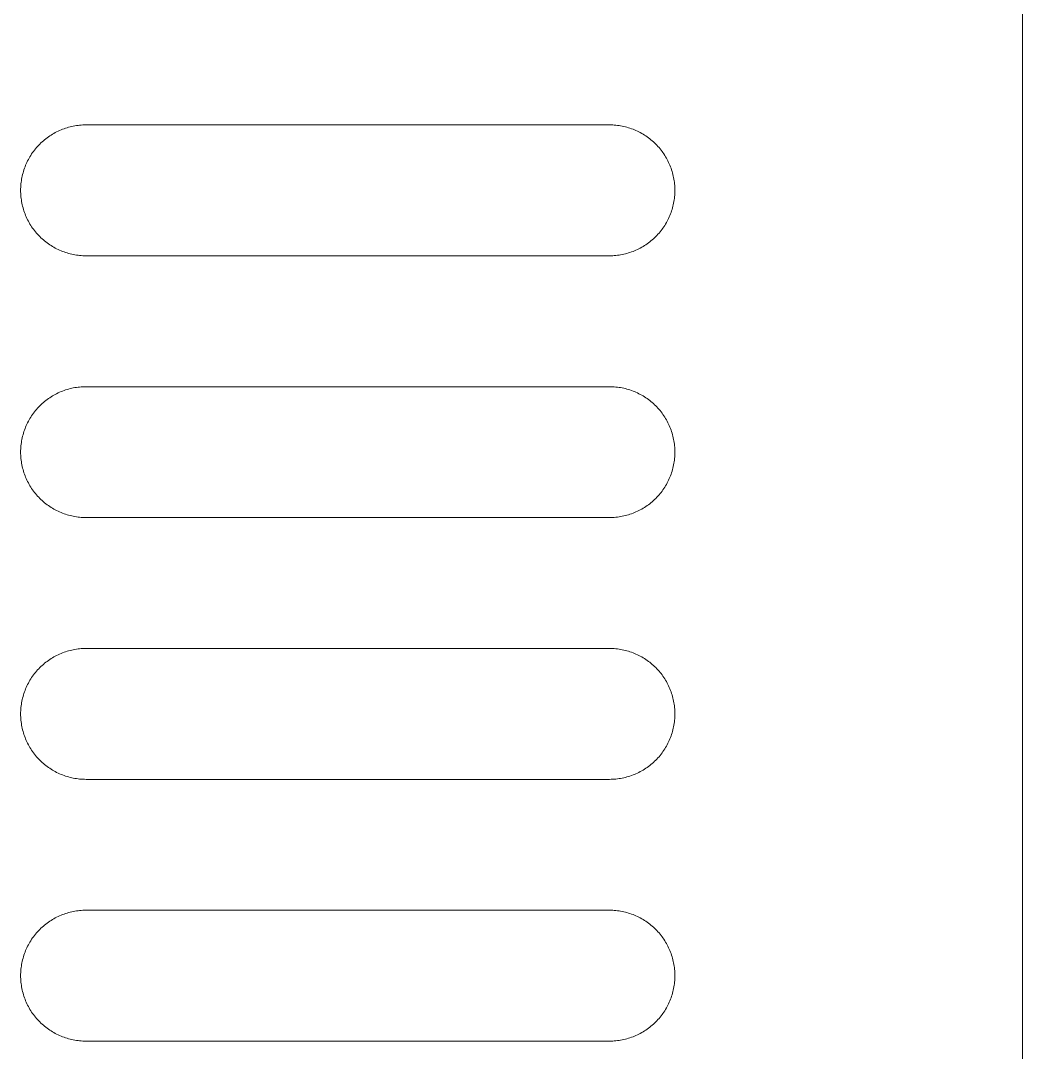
# Model space of a CAD drawing. Header units: millimetres. Extents: x -159872 to 386485, y -250577 to 158966.
# Drawn here: x 159351.75 to 159386.2, y 9241.67 to 9277.14 of the extents above; entities that cross this region are included whole.
import ezdxf

# ---------------------------------------------------------------- set-up
doc = ezdxf.new("R2010")
doc.units = ezdxf.units.MM
doc.header["$PDMODE"] = 1
doc.header["$PDSIZE"] = -2
doc.layers.add('LDS-equipment-kitchen equipment', color=3, linetype='Continuous', lineweight=13)

# ---------------------------------------------------------------- blocks, each defined once
blk = doc.blocks.new('Group-344')
at = {"layer": 'LDS-equipment-kitchen equipment'}
for points in [[(98712.687, 45306.623, 0), (98712.687, 45989.023, 0)], [(98680.487, 45731.073, 0), (98680.432, 45731.072, 0), (98680.377, 45731.07, 0), (98680.322, 45731.067, 0), (98680.267, 45731.062, 0), (98680.212, 45731.056, 0), (98680.157, 45731.049, 0), (98680.102, 45731.04, 0), (98680.048, 45731.03, 0), (98679.994, 45731.018, 0), (98679.94, 45731.006, 0), (98679.887, 45730.992, 0), (98679.834, 45730.976, 0), (98679.781, 45730.96, 0), (98679.729, 45730.942, 0), (98679.677, 45730.922, 0), (98679.626, 45730.902, 0), (98679.575, 45730.88, 0), (98679.525, 45730.857, 0), (98679.476, 45730.833, 0), (98679.427, 45730.807, 0), (98679.378, 45730.781, 0), (98679.33, 45730.753, 0), (98679.283, 45730.724, 0), (98679.237, 45730.694, 0), (98679.192, 45730.663, 0), (98679.147, 45730.63, 0), (98679.103, 45730.597, 0), (98679.06, 45730.562, 0), (98679.018, 45730.527, 0), (98678.976, 45730.49, 0), (98678.936, 45730.453, 0), (98678.896, 45730.414, 0), (98678.858, 45730.375, 0), (98678.82, 45730.334, 0), (98678.783, 45730.293, 0), (98678.748, 45730.25, 0), (98678.713, 45730.207, 0), (98678.68, 45730.163, 0), (98678.648, 45730.119, 0), (98678.616, 45730.073, 0), (98678.586, 45730.027, 0), (98678.557, 45729.98, 0), (98678.529, 45729.932, 0), (98678.503, 45729.884, 0), (98678.477, 45729.835, 0), (98678.453, 45729.785, 0), (98678.43, 45729.735, 0), (98678.408, 45729.684, 0), (98678.388, 45729.633, 0), (98678.369, 45729.581, 0), (98678.351, 45729.529, 0), (98678.334, 45729.476, 0), (98678.319, 45729.423, 0), (98678.305, 45729.37, 0), (98678.292, 45729.316, 0), (98678.28, 45729.262, 0), (98678.27, 45729.208, 0), (98678.262, 45729.153, 0), (98678.254, 45729.099, 0), (98678.248, 45729.044, 0), (98678.243, 45728.989, 0), (98678.24, 45728.934, 0), (98678.238, 45728.878, 0), (98678.237, 45728.823, 0)], [(98698.487, 45731.073, 0), (98680.487, 45731.073, 0)], [(98700.737, 45728.823, 0), (98700.737, 45728.878, 0), (98700.735, 45728.934, 0), (98700.731, 45728.989, 0), (98700.726, 45729.044, 0), (98700.72, 45729.099, 0), (98700.713, 45729.153, 0), (98700.704, 45729.208, 0), (98700.694, 45729.262, 0), (98700.683, 45729.316, 0), (98700.67, 45729.37, 0), (98700.656, 45729.423, 0), (98700.64, 45729.476, 0), (98700.624, 45729.529, 0), (98700.606, 45729.581, 0), (98700.586, 45729.633, 0), (98700.566, 45729.684, 0), (98700.544, 45729.735, 0), (98700.521, 45729.785, 0), (98700.497, 45729.835, 0), (98700.472, 45729.884, 0), (98700.445, 45729.932, 0), (98700.417, 45729.98, 0), (98700.388, 45730.027, 0), (98700.358, 45730.073, 0), (98700.327, 45730.119, 0), (98700.294, 45730.163, 0), (98700.261, 45730.207, 0), (98700.227, 45730.25, 0), (98700.191, 45730.293, 0), (98700.154, 45730.334, 0), (98700.117, 45730.375, 0), (98700.078, 45730.414, 0), (98700.039, 45730.453, 0), (98699.998, 45730.49, 0), (98699.957, 45730.527, 0), (98699.915, 45730.562, 0), (98699.872, 45730.597, 0), (98699.828, 45730.63, 0), (98699.783, 45730.663, 0), (98699.737, 45730.694, 0), (98699.691, 45730.724, 0), (98699.644, 45730.753, 0), (98699.596, 45730.781, 0), (98699.548, 45730.807, 0), (98699.499, 45730.833, 0), (98699.449, 45730.857, 0), (98699.399, 45730.88, 0), (98699.348, 45730.902, 0), (98699.297, 45730.922, 0), (98699.245, 45730.942, 0), (98699.193, 45730.96, 0), (98699.14, 45730.976, 0), (98699.087, 45730.992, 0), (98699.034, 45731.006, 0), (98698.98, 45731.018, 0), (98698.926, 45731.03, 0), (98698.872, 45731.04, 0), (98698.817, 45731.049, 0), (98698.763, 45731.056, 0), (98698.708, 45731.062, 0), (98698.653, 45731.067, 0), (98698.598, 45731.07, 0), (98698.542, 45731.072, 0), (98698.487, 45731.073, 0)], [(98678.237, 45728.823, 0), (98678.238, 45728.768, 0), (98678.24, 45728.713, 0), (98678.243, 45728.658, 0), (98678.248, 45728.603, 0), (98678.254, 45728.548, 0), (98678.262, 45728.493, 0), (98678.27, 45728.438, 0), (98678.28, 45728.384, 0), (98678.292, 45728.33, 0), (98678.305, 45728.276, 0), (98678.319, 45728.223, 0), (98678.334, 45728.17, 0), (98678.351, 45728.117, 0), (98678.369, 45728.065, 0), (98678.388, 45728.013, 0), (98678.408, 45727.962, 0), (98678.43, 45727.911, 0), (98678.453, 45727.861, 0), (98678.477, 45727.811, 0), (98678.503, 45727.762, 0), (98678.529, 45727.714, 0), (98678.557, 45727.666, 0), (98678.586, 45727.619, 0), (98678.616, 45727.573, 0), (98678.648, 45727.528, 0), (98678.68, 45727.483, 0), (98678.713, 45727.439, 0), (98678.748, 45727.396, 0), (98678.783, 45727.353, 0), (98678.82, 45727.312, 0), (98678.858, 45727.272, 0), (98678.896, 45727.232, 0), (98678.936, 45727.194, 0), (98678.976, 45727.156, 0), (98679.018, 45727.119, 0), (98679.06, 45727.084, 0), (98679.103, 45727.049, 0), (98679.147, 45727.016, 0), (98679.192, 45726.984, 0), (98679.237, 45726.952, 0), (98679.283, 45726.922, 0), (98679.33, 45726.893, 0), (98679.378, 45726.865, 0), (98679.427, 45726.839, 0), (98679.476, 45726.813, 0), (98679.525, 45726.789, 0), (98679.575, 45726.766, 0), (98679.626, 45726.744, 0), (98679.677, 45726.724, 0), (98679.729, 45726.705, 0), (98679.781, 45726.687, 0), (98679.834, 45726.67, 0), (98679.887, 45726.655, 0), (98679.94, 45726.641, 0), (98679.994, 45726.628, 0), (98680.048, 45726.616, 0), (98680.102, 45726.606, 0), (98680.157, 45726.597, 0), (98680.212, 45726.59, 0), (98680.267, 45726.584, 0), (98680.322, 45726.579, 0), (98680.377, 45726.576, 0), (98680.432, 45726.574, 0), (98680.487, 45726.573, 0)], [(98698.487, 45726.573, 0), (98698.542, 45726.574, 0), (98698.598, 45726.576, 0), (98698.653, 45726.579, 0), (98698.708, 45726.584, 0), (98698.763, 45726.59, 0), (98698.817, 45726.597, 0), (98698.872, 45726.606, 0), (98698.926, 45726.616, 0), (98698.98, 45726.628, 0), (98699.034, 45726.641, 0), (98699.087, 45726.655, 0), (98699.14, 45726.67, 0), (98699.193, 45726.687, 0), (98699.245, 45726.705, 0), (98699.297, 45726.724, 0), (98699.348, 45726.744, 0), (98699.399, 45726.766, 0), (98699.449, 45726.789, 0), (98699.499, 45726.813, 0), (98699.548, 45726.839, 0), (98699.596, 45726.865, 0), (98699.644, 45726.893, 0), (98699.691, 45726.922, 0), (98699.737, 45726.952, 0), (98699.783, 45726.984, 0), (98699.828, 45727.016, 0), (98699.872, 45727.049, 0), (98699.915, 45727.084, 0), (98699.957, 45727.119, 0), (98699.998, 45727.156, 0), (98700.039, 45727.194, 0), (98700.078, 45727.232, 0), (98700.117, 45727.272, 0), (98700.154, 45727.312, 0), (98700.191, 45727.353, 0), (98700.227, 45727.396, 0), (98700.261, 45727.439, 0), (98700.294, 45727.483, 0), (98700.327, 45727.528, 0), (98700.358, 45727.573, 0), (98700.388, 45727.619, 0), (98700.417, 45727.666, 0), (98700.445, 45727.714, 0), (98700.472, 45727.762, 0), (98700.497, 45727.811, 0), (98700.521, 45727.861, 0), (98700.544, 45727.911, 0), (98700.566, 45727.962, 0), (98700.586, 45728.013, 0), (98700.606, 45728.065, 0), (98700.624, 45728.117, 0), (98700.64, 45728.17, 0), (98700.656, 45728.223, 0), (98700.67, 45728.276, 0), (98700.683, 45728.33, 0), (98700.694, 45728.384, 0), (98700.704, 45728.438, 0), (98700.713, 45728.493, 0), (98700.72, 45728.548, 0), (98700.726, 45728.603, 0), (98700.731, 45728.658, 0), (98700.735, 45728.713, 0), (98700.737, 45728.768, 0), (98700.737, 45728.823, 0)], [(98698.487, 45726.573, 0), (98680.487, 45726.573, 0)], [(98680.487, 45722.073, 0), (98680.432, 45722.072, 0), (98680.377, 45722.07, 0), (98680.322, 45722.067, 0), (98680.267, 45722.062, 0), (98680.212, 45722.056, 0), (98680.157, 45722.049, 0), (98680.102, 45722.04, 0), (98680.048, 45722.03, 0), (98679.994, 45722.018, 0), (98679.94, 45722.006, 0), (98679.887, 45721.992, 0), (98679.834, 45721.976, 0), (98679.781, 45721.96, 0), (98679.729, 45721.942, 0), (98679.677, 45721.922, 0), (98679.626, 45721.902, 0), (98679.575, 45721.88, 0), (98679.525, 45721.857, 0), (98679.476, 45721.833, 0), (98679.427, 45721.807, 0), (98679.378, 45721.781, 0), (98679.33, 45721.753, 0), (98679.283, 45721.724, 0), (98679.237, 45721.694, 0), (98679.192, 45721.663, 0), (98679.147, 45721.63, 0), (98679.103, 45721.597, 0), (98679.06, 45721.562, 0), (98679.018, 45721.527, 0), (98678.976, 45721.49, 0), (98678.936, 45721.453, 0), (98678.896, 45721.414, 0), (98678.858, 45721.375, 0), (98678.82, 45721.334, 0), (98678.783, 45721.293, 0), (98678.748, 45721.251, 0), (98678.713, 45721.207, 0), (98678.68, 45721.163, 0), (98678.648, 45721.119, 0), (98678.616, 45721.073, 0), (98678.586, 45721.027, 0), (98678.557, 45720.98, 0), (98678.529, 45720.932, 0), (98678.503, 45720.884, 0), (98678.477, 45720.835, 0), (98678.453, 45720.785, 0), (98678.43, 45720.735, 0), (98678.408, 45720.684, 0), (98678.388, 45720.633, 0), (98678.369, 45720.581, 0), (98678.351, 45720.529, 0), (98678.334, 45720.476, 0), (98678.319, 45720.423, 0), (98678.305, 45720.37, 0), (98678.292, 45720.316, 0), (98678.28, 45720.262, 0), (98678.27, 45720.208, 0), (98678.262, 45720.153, 0), (98678.254, 45720.099, 0), (98678.248, 45720.044, 0), (98678.243, 45719.989, 0), (98678.24, 45719.934, 0), (98678.238, 45719.878, 0), (98678.237, 45719.823, 0)], [(98698.487, 45722.073, 0), (98680.487, 45722.073, 0)], [(98700.737, 45719.823, 0), (98700.737, 45719.878, 0), (98700.735, 45719.934, 0), (98700.731, 45719.989, 0), (98700.726, 45720.044, 0), (98700.72, 45720.099, 0), (98700.713, 45720.153, 0), (98700.704, 45720.208, 0), (98700.694, 45720.262, 0), (98700.683, 45720.316, 0), (98700.67, 45720.37, 0), (98700.656, 45720.423, 0), (98700.64, 45720.476, 0), (98700.624, 45720.529, 0), (98700.606, 45720.581, 0), (98700.586, 45720.633, 0), (98700.566, 45720.684, 0), (98700.544, 45720.735, 0), (98700.521, 45720.785, 0), (98700.497, 45720.835, 0), (98700.472, 45720.884, 0), (98700.445, 45720.932, 0), (98700.417, 45720.98, 0), (98700.388, 45721.027, 0), (98700.358, 45721.073, 0), (98700.327, 45721.119, 0), (98700.294, 45721.163, 0), (98700.261, 45721.207, 0), (98700.227, 45721.251, 0), (98700.191, 45721.293, 0), (98700.154, 45721.334, 0), (98700.117, 45721.375, 0), (98700.078, 45721.414, 0), (98700.039, 45721.453, 0), (98699.998, 45721.49, 0), (98699.957, 45721.527, 0), (98699.915, 45721.562, 0), (98699.872, 45721.597, 0), (98699.828, 45721.63, 0), (98699.783, 45721.663, 0), (98699.737, 45721.694, 0), (98699.691, 45721.724, 0), (98699.644, 45721.753, 0), (98699.596, 45721.781, 0), (98699.548, 45721.807, 0), (98699.499, 45721.833, 0), (98699.449, 45721.857, 0), (98699.399, 45721.88, 0), (98699.348, 45721.902, 0), (98699.297, 45721.922, 0), (98699.245, 45721.942, 0), (98699.193, 45721.96, 0), (98699.14, 45721.976, 0), (98699.087, 45721.992, 0), (98699.034, 45722.006, 0), (98698.98, 45722.018, 0), (98698.926, 45722.03, 0), (98698.872, 45722.04, 0), (98698.817, 45722.049, 0), (98698.763, 45722.056, 0), (98698.708, 45722.062, 0), (98698.653, 45722.067, 0), (98698.598, 45722.07, 0), (98698.542, 45722.072, 0), (98698.487, 45722.073, 0)], [(98678.237, 45719.823, 0), (98678.238, 45719.768, 0), (98678.24, 45719.713, 0), (98678.243, 45719.658, 0), (98678.248, 45719.603, 0), (98678.254, 45719.548, 0), (98678.262, 45719.493, 0), (98678.27, 45719.438, 0), (98678.28, 45719.384, 0), (98678.292, 45719.33, 0), (98678.305, 45719.276, 0), (98678.319, 45719.223, 0), (98678.334, 45719.17, 0), (98678.351, 45719.117, 0), (98678.369, 45719.065, 0), (98678.388, 45719.013, 0), (98678.408, 45718.962, 0), (98678.43, 45718.911, 0), (98678.453, 45718.861, 0), (98678.477, 45718.811, 0), (98678.503, 45718.762, 0), (98678.529, 45718.714, 0), (98678.557, 45718.666, 0), (98678.586, 45718.619, 0), (98678.616, 45718.573, 0), (98678.648, 45718.528, 0), (98678.68, 45718.483, 0), (98678.713, 45718.439, 0), (98678.748, 45718.396, 0), (98678.783, 45718.353, 0), (98678.82, 45718.312, 0), (98678.858, 45718.272, 0), (98678.896, 45718.232, 0), (98678.936, 45718.194, 0), (98678.976, 45718.156, 0), (98679.018, 45718.119, 0), (98679.06, 45718.084, 0), (98679.103, 45718.049, 0), (98679.147, 45718.016, 0), (98679.192, 45717.984, 0), (98679.237, 45717.952, 0), (98679.283, 45717.922, 0), (98679.33, 45717.893, 0), (98679.378, 45717.865, 0), (98679.427, 45717.839, 0), (98679.476, 45717.813, 0), (98679.525, 45717.789, 0), (98679.575, 45717.766, 0), (98679.626, 45717.744, 0), (98679.677, 45717.724, 0), (98679.729, 45717.705, 0), (98679.781, 45717.687, 0), (98679.834, 45717.67, 0), (98679.887, 45717.655, 0), (98679.94, 45717.641, 0), (98679.994, 45717.628, 0), (98680.048, 45717.616, 0), (98680.102, 45717.606, 0), (98680.157, 45717.597, 0), (98680.212, 45717.59, 0), (98680.267, 45717.584, 0), (98680.322, 45717.579, 0), (98680.377, 45717.576, 0), (98680.432, 45717.574, 0), (98680.487, 45717.573, 0)], [(98698.487, 45717.573, 0), (98698.542, 45717.574, 0), (98698.598, 45717.576, 0), (98698.653, 45717.579, 0), (98698.708, 45717.584, 0), (98698.763, 45717.59, 0), (98698.817, 45717.597, 0), (98698.872, 45717.606, 0), (98698.926, 45717.616, 0), (98698.98, 45717.628, 0), (98699.034, 45717.641, 0), (98699.087, 45717.655, 0), (98699.14, 45717.67, 0), (98699.193, 45717.687, 0), (98699.245, 45717.705, 0), (98699.297, 45717.724, 0), (98699.348, 45717.744, 0), (98699.399, 45717.766, 0), (98699.449, 45717.789, 0), (98699.499, 45717.813, 0), (98699.548, 45717.839, 0), (98699.596, 45717.865, 0), (98699.644, 45717.893, 0), (98699.691, 45717.922, 0), (98699.737, 45717.952, 0), (98699.783, 45717.984, 0), (98699.828, 45718.016, 0), (98699.872, 45718.049, 0), (98699.915, 45718.084, 0), (98699.957, 45718.119, 0), (98699.998, 45718.156, 0), (98700.039, 45718.194, 0), (98700.078, 45718.232, 0), (98700.117, 45718.272, 0), (98700.154, 45718.312, 0), (98700.191, 45718.353, 0), (98700.227, 45718.396, 0), (98700.261, 45718.439, 0), (98700.294, 45718.483, 0), (98700.327, 45718.528, 0), (98700.358, 45718.573, 0), (98700.388, 45718.619, 0), (98700.417, 45718.666, 0), (98700.445, 45718.714, 0), (98700.472, 45718.762, 0), (98700.497, 45718.811, 0), (98700.521, 45718.861, 0), (98700.544, 45718.911, 0), (98700.566, 45718.962, 0), (98700.586, 45719.013, 0), (98700.606, 45719.065, 0), (98700.624, 45719.117, 0), (98700.64, 45719.17, 0), (98700.656, 45719.223, 0), (98700.67, 45719.276, 0), (98700.683, 45719.33, 0), (98700.694, 45719.384, 0), (98700.704, 45719.438, 0), (98700.713, 45719.493, 0), (98700.72, 45719.548, 0), (98700.726, 45719.603, 0), (98700.731, 45719.658, 0), (98700.735, 45719.713, 0), (98700.737, 45719.768, 0), (98700.737, 45719.823, 0)], [(98698.487, 45717.573, 0), (98680.487, 45717.573, 0)], [(98680.487, 45713.073, 0), (98680.432, 45713.072, 0), (98680.377, 45713.07, 0), (98680.322, 45713.067, 0), (98680.267, 45713.062, 0), (98680.212, 45713.056, 0), (98680.157, 45713.049, 0), (98680.102, 45713.04, 0), (98680.048, 45713.03, 0), (98679.994, 45713.018, 0), (98679.94, 45713.006, 0), (98679.887, 45712.992, 0), (98679.834, 45712.976, 0), (98679.781, 45712.96, 0), (98679.729, 45712.942, 0), (98679.677, 45712.922, 0), (98679.626, 45712.902, 0), (98679.575, 45712.88, 0), (98679.525, 45712.857, 0), (98679.476, 45712.833, 0), (98679.427, 45712.807, 0), (98679.378, 45712.781, 0), (98679.33, 45712.753, 0), (98679.283, 45712.724, 0), (98679.237, 45712.694, 0), (98679.192, 45712.663, 0), (98679.147, 45712.63, 0), (98679.103, 45712.597, 0), (98679.06, 45712.562, 0), (98679.018, 45712.527, 0), (98678.976, 45712.49, 0), (98678.936, 45712.453, 0), (98678.896, 45712.414, 0), (98678.858, 45712.375, 0), (98678.82, 45712.334, 0), (98678.783, 45712.293, 0), (98678.748, 45712.251, 0), (98678.713, 45712.207, 0), (98678.68, 45712.163, 0), (98678.648, 45712.119, 0), (98678.616, 45712.073, 0), (98678.586, 45712.027, 0), (98678.557, 45711.98, 0), (98678.529, 45711.932, 0), (98678.503, 45711.884, 0), (98678.477, 45711.835, 0), (98678.453, 45711.785, 0), (98678.43, 45711.735, 0), (98678.408, 45711.684, 0), (98678.388, 45711.633, 0), (98678.369, 45711.581, 0), (98678.351, 45711.529, 0), (98678.334, 45711.476, 0), (98678.319, 45711.423, 0), (98678.305, 45711.37, 0), (98678.292, 45711.316, 0), (98678.28, 45711.262, 0), (98678.27, 45711.208, 0), (98678.262, 45711.153, 0), (98678.254, 45711.099, 0), (98678.248, 45711.044, 0), (98678.243, 45710.989, 0), (98678.24, 45710.934, 0), (98678.238, 45710.878, 0), (98678.237, 45710.823, 0)], [(98698.487, 45713.073, 0), (98680.487, 45713.073, 0)], [(98700.737, 45710.823, 0), (98700.737, 45710.878, 0), (98700.735, 45710.934, 0), (98700.731, 45710.989, 0), (98700.726, 45711.044, 0), (98700.72, 45711.099, 0), (98700.713, 45711.153, 0), (98700.704, 45711.208, 0), (98700.694, 45711.262, 0), (98700.683, 45711.316, 0), (98700.67, 45711.37, 0), (98700.656, 45711.423, 0), (98700.64, 45711.476, 0), (98700.624, 45711.529, 0), (98700.606, 45711.581, 0), (98700.586, 45711.633, 0), (98700.566, 45711.684, 0), (98700.544, 45711.735, 0), (98700.521, 45711.785, 0), (98700.497, 45711.835, 0), (98700.472, 45711.884, 0), (98700.445, 45711.932, 0), (98700.417, 45711.98, 0), (98700.388, 45712.027, 0), (98700.358, 45712.073, 0), (98700.327, 45712.119, 0), (98700.294, 45712.163, 0), (98700.261, 45712.207, 0), (98700.227, 45712.251, 0), (98700.191, 45712.293, 0), (98700.154, 45712.334, 0), (98700.117, 45712.375, 0), (98700.078, 45712.414, 0), (98700.039, 45712.453, 0), (98699.998, 45712.49, 0), (98699.957, 45712.527, 0), (98699.915, 45712.562, 0), (98699.872, 45712.597, 0), (98699.828, 45712.63, 0), (98699.783, 45712.663, 0), (98699.737, 45712.694, 0), (98699.691, 45712.724, 0), (98699.644, 45712.753, 0), (98699.596, 45712.781, 0), (98699.548, 45712.807, 0), (98699.499, 45712.833, 0), (98699.449, 45712.857, 0), (98699.399, 45712.88, 0), (98699.348, 45712.902, 0), (98699.297, 45712.922, 0), (98699.245, 45712.942, 0), (98699.193, 45712.96, 0), (98699.14, 45712.976, 0), (98699.087, 45712.992, 0), (98699.034, 45713.006, 0), (98698.98, 45713.018, 0), (98698.926, 45713.03, 0), (98698.872, 45713.04, 0), (98698.817, 45713.049, 0), (98698.763, 45713.056, 0), (98698.708, 45713.062, 0), (98698.653, 45713.067, 0), (98698.598, 45713.07, 0), (98698.542, 45713.072, 0), (98698.487, 45713.073, 0)], [(98678.237, 45710.823, 0), (98678.238, 45710.768, 0), (98678.24, 45710.713, 0), (98678.243, 45710.658, 0), (98678.248, 45710.603, 0), (98678.254, 45710.548, 0), (98678.262, 45710.493, 0), (98678.27, 45710.438, 0), (98678.28, 45710.384, 0), (98678.292, 45710.33, 0), (98678.305, 45710.276, 0), (98678.319, 45710.223, 0), (98678.334, 45710.17, 0), (98678.351, 45710.117, 0), (98678.369, 45710.065, 0), (98678.388, 45710.013, 0), (98678.408, 45709.962, 0), (98678.43, 45709.911, 0), (98678.453, 45709.861, 0), (98678.477, 45709.812, 0), (98678.503, 45709.762, 0), (98678.529, 45709.714, 0), (98678.557, 45709.666, 0), (98678.586, 45709.619, 0), (98678.616, 45709.573, 0), (98678.648, 45709.528, 0), (98678.68, 45709.483, 0), (98678.713, 45709.439, 0), (98678.748, 45709.396, 0), (98678.783, 45709.353, 0), (98678.82, 45709.312, 0), (98678.858, 45709.272, 0), (98678.896, 45709.232, 0), (98678.936, 45709.194, 0), (98678.976, 45709.156, 0), (98679.018, 45709.119, 0), (98679.06, 45709.084, 0), (98679.103, 45709.049, 0), (98679.147, 45709.016, 0), (98679.192, 45708.984, 0), (98679.237, 45708.952, 0), (98679.283, 45708.922, 0), (98679.33, 45708.893, 0), (98679.378, 45708.865, 0), (98679.427, 45708.839, 0), (98679.476, 45708.813, 0), (98679.525, 45708.789, 0), (98679.575, 45708.766, 0), (98679.626, 45708.744, 0), (98679.677, 45708.724, 0), (98679.729, 45708.705, 0), (98679.781, 45708.687, 0), (98679.834, 45708.67, 0), (98679.887, 45708.655, 0), (98679.94, 45708.641, 0), (98679.994, 45708.628, 0), (98680.048, 45708.616, 0), (98680.102, 45708.606, 0), (98680.157, 45708.597, 0), (98680.212, 45708.59, 0), (98680.267, 45708.584, 0), (98680.322, 45708.579, 0), (98680.377, 45708.576, 0), (98680.432, 45708.574, 0), (98680.487, 45708.573, 0)], [(98698.487, 45708.573, 0), (98698.542, 45708.574, 0), (98698.598, 45708.576, 0), (98698.653, 45708.579, 0), (98698.708, 45708.584, 0), (98698.763, 45708.59, 0), (98698.817, 45708.597, 0), (98698.872, 45708.606, 0), (98698.926, 45708.616, 0), (98698.98, 45708.628, 0), (98699.034, 45708.641, 0), (98699.087, 45708.655, 0), (98699.14, 45708.67, 0), (98699.193, 45708.687, 0), (98699.245, 45708.705, 0), (98699.297, 45708.724, 0), (98699.348, 45708.744, 0), (98699.399, 45708.766, 0), (98699.449, 45708.789, 0), (98699.499, 45708.813, 0), (98699.548, 45708.839, 0), (98699.596, 45708.865, 0), (98699.644, 45708.893, 0), (98699.691, 45708.922, 0), (98699.737, 45708.952, 0), (98699.783, 45708.984, 0), (98699.828, 45709.016, 0), (98699.872, 45709.049, 0), (98699.915, 45709.084, 0), (98699.957, 45709.119, 0), (98699.998, 45709.156, 0), (98700.039, 45709.194, 0), (98700.078, 45709.232, 0), (98700.117, 45709.272, 0), (98700.154, 45709.312, 0), (98700.191, 45709.353, 0), (98700.227, 45709.396, 0), (98700.261, 45709.439, 0), (98700.294, 45709.483, 0), (98700.327, 45709.528, 0), (98700.358, 45709.573, 0), (98700.388, 45709.619, 0), (98700.417, 45709.666, 0), (98700.445, 45709.714, 0), (98700.472, 45709.762, 0), (98700.497, 45709.812, 0), (98700.521, 45709.861, 0), (98700.544, 45709.911, 0), (98700.566, 45709.962, 0), (98700.586, 45710.013, 0), (98700.606, 45710.065, 0), (98700.624, 45710.117, 0), (98700.64, 45710.17, 0), (98700.656, 45710.223, 0), (98700.67, 45710.276, 0), (98700.683, 45710.33, 0), (98700.694, 45710.384, 0), (98700.704, 45710.438, 0), (98700.713, 45710.493, 0), (98700.72, 45710.548, 0), (98700.726, 45710.603, 0), (98700.731, 45710.658, 0), (98700.735, 45710.713, 0), (98700.737, 45710.768, 0), (98700.737, 45710.823, 0)], [(98698.487, 45708.573, 0), (98680.487, 45708.573, 0)], [(98680.487, 45704.073, 0), (98680.432, 45704.072, 0), (98680.377, 45704.07, 0), (98680.322, 45704.067, 0), (98680.267, 45704.062, 0), (98680.212, 45704.056, 0), (98680.157, 45704.049, 0), (98680.102, 45704.04, 0), (98680.048, 45704.03, 0), (98679.994, 45704.018, 0), (98679.94, 45704.006, 0), (98679.887, 45703.992, 0), (98679.834, 45703.976, 0), (98679.781, 45703.96, 0), (98679.729, 45703.942, 0), (98679.677, 45703.922, 0), (98679.626, 45703.902, 0), (98679.575, 45703.88, 0), (98679.525, 45703.857, 0), (98679.476, 45703.833, 0), (98679.427, 45703.807, 0), (98679.378, 45703.781, 0), (98679.33, 45703.753, 0), (98679.283, 45703.724, 0), (98679.237, 45703.694, 0), (98679.192, 45703.663, 0), (98679.147, 45703.63, 0), (98679.103, 45703.597, 0), (98679.06, 45703.562, 0), (98679.018, 45703.527, 0), (98678.976, 45703.49, 0), (98678.936, 45703.453, 0), (98678.896, 45703.414, 0), (98678.858, 45703.375, 0), (98678.82, 45703.334, 0), (98678.783, 45703.293, 0), (98678.748, 45703.251, 0), (98678.713, 45703.207, 0), (98678.68, 45703.163, 0), (98678.648, 45703.119, 0), (98678.616, 45703.073, 0), (98678.586, 45703.027, 0), (98678.557, 45702.98, 0), (98678.529, 45702.932, 0), (98678.503, 45702.884, 0), (98678.477, 45702.835, 0), (98678.453, 45702.785, 0), (98678.43, 45702.735, 0), (98678.408, 45702.684, 0), (98678.388, 45702.633, 0), (98678.369, 45702.581, 0), (98678.351, 45702.529, 0), (98678.334, 45702.476, 0), (98678.319, 45702.423, 0), (98678.305, 45702.37, 0), (98678.292, 45702.316, 0), (98678.28, 45702.262, 0), (98678.27, 45702.208, 0), (98678.262, 45702.153, 0), (98678.254, 45702.099, 0), (98678.248, 45702.044, 0), (98678.243, 45701.989, 0), (98678.24, 45701.934, 0), (98678.238, 45701.878, 0), (98678.237, 45701.823, 0)], [(98698.487, 45704.073, 0), (98680.487, 45704.073, 0)], [(98700.737, 45701.823, 0), (98700.737, 45701.878, 0), (98700.735, 45701.934, 0), (98700.731, 45701.989, 0), (98700.726, 45702.044, 0), (98700.72, 45702.099, 0), (98700.713, 45702.153, 0), (98700.704, 45702.208, 0), (98700.694, 45702.262, 0), (98700.683, 45702.316, 0), (98700.67, 45702.37, 0), (98700.656, 45702.423, 0), (98700.64, 45702.476, 0), (98700.624, 45702.529, 0), (98700.606, 45702.581, 0), (98700.586, 45702.633, 0), (98700.566, 45702.684, 0), (98700.544, 45702.735, 0), (98700.521, 45702.785, 0), (98700.497, 45702.835, 0), (98700.472, 45702.884, 0), (98700.445, 45702.932, 0), (98700.417, 45702.98, 0), (98700.388, 45703.027, 0), (98700.358, 45703.073, 0), (98700.327, 45703.119, 0), (98700.294, 45703.163, 0), (98700.261, 45703.207, 0), (98700.227, 45703.251, 0), (98700.191, 45703.293, 0), (98700.154, 45703.334, 0), (98700.117, 45703.375, 0), (98700.078, 45703.414, 0), (98700.039, 45703.453, 0), (98699.998, 45703.49, 0), (98699.957, 45703.527, 0), (98699.915, 45703.562, 0), (98699.872, 45703.597, 0), (98699.828, 45703.63, 0), (98699.783, 45703.663, 0), (98699.737, 45703.694, 0), (98699.691, 45703.724, 0), (98699.644, 45703.753, 0), (98699.596, 45703.781, 0), (98699.548, 45703.807, 0), (98699.499, 45703.833, 0), (98699.449, 45703.857, 0), (98699.399, 45703.88, 0), (98699.348, 45703.902, 0), (98699.297, 45703.922, 0), (98699.245, 45703.942, 0), (98699.193, 45703.96, 0), (98699.14, 45703.976, 0), (98699.087, 45703.992, 0), (98699.034, 45704.006, 0), (98698.98, 45704.018, 0), (98698.926, 45704.03, 0), (98698.872, 45704.04, 0), (98698.817, 45704.049, 0), (98698.763, 45704.056, 0), (98698.708, 45704.062, 0), (98698.653, 45704.067, 0), (98698.598, 45704.07, 0), (98698.542, 45704.072, 0), (98698.487, 45704.073, 0)], [(98678.237, 45701.823, 0), (98678.238, 45701.768, 0), (98678.24, 45701.713, 0), (98678.243, 45701.658, 0), (98678.248, 45701.603, 0), (98678.254, 45701.548, 0), (98678.262, 45701.493, 0), (98678.27, 45701.438, 0), (98678.28, 45701.384, 0), (98678.292, 45701.33, 0), (98678.305, 45701.276, 0), (98678.319, 45701.223, 0), (98678.334, 45701.17, 0), (98678.351, 45701.117, 0), (98678.369, 45701.065, 0), (98678.388, 45701.013, 0), (98678.408, 45700.962, 0), (98678.43, 45700.911, 0), (98678.453, 45700.861, 0), (98678.477, 45700.812, 0), (98678.503, 45700.762, 0), (98678.529, 45700.714, 0), (98678.557, 45700.666, 0), (98678.586, 45700.619, 0), (98678.616, 45700.573, 0), (98678.648, 45700.528, 0), (98678.68, 45700.483, 0), (98678.713, 45700.439, 0), (98678.748, 45700.396, 0), (98678.783, 45700.354, 0), (98678.82, 45700.312, 0), (98678.858, 45700.272, 0), (98678.896, 45700.232, 0), (98678.936, 45700.194, 0), (98678.976, 45700.156, 0), (98679.018, 45700.119, 0), (98679.06, 45700.084, 0), (98679.103, 45700.049, 0), (98679.147, 45700.016, 0), (98679.192, 45699.984, 0), (98679.237, 45699.952, 0), (98679.283, 45699.922, 0), (98679.33, 45699.893, 0), (98679.378, 45699.865, 0), (98679.427, 45699.839, 0), (98679.476, 45699.813, 0), (98679.525, 45699.789, 0), (98679.575, 45699.766, 0), (98679.626, 45699.744, 0), (98679.677, 45699.724, 0), (98679.729, 45699.705, 0), (98679.781, 45699.687, 0), (98679.834, 45699.67, 0), (98679.887, 45699.655, 0), (98679.94, 45699.641, 0), (98679.994, 45699.628, 0), (98680.048, 45699.616, 0), (98680.102, 45699.606, 0), (98680.157, 45699.597, 0), (98680.212, 45699.59, 0), (98680.267, 45699.584, 0), (98680.322, 45699.579, 0), (98680.377, 45699.576, 0), (98680.432, 45699.574, 0), (98680.487, 45699.573, 0)], [(98698.487, 45699.573, 0), (98698.542, 45699.574, 0), (98698.598, 45699.576, 0), (98698.653, 45699.579, 0), (98698.708, 45699.584, 0), (98698.763, 45699.59, 0), (98698.817, 45699.597, 0), (98698.872, 45699.606, 0), (98698.926, 45699.616, 0), (98698.98, 45699.628, 0), (98699.034, 45699.641, 0), (98699.087, 45699.655, 0), (98699.14, 45699.67, 0), (98699.193, 45699.687, 0), (98699.245, 45699.705, 0), (98699.297, 45699.724, 0), (98699.348, 45699.744, 0), (98699.399, 45699.766, 0), (98699.449, 45699.789, 0), (98699.499, 45699.813, 0), (98699.548, 45699.839, 0), (98699.596, 45699.865, 0), (98699.644, 45699.893, 0), (98699.691, 45699.922, 0), (98699.737, 45699.952, 0), (98699.783, 45699.984, 0), (98699.828, 45700.016, 0), (98699.872, 45700.049, 0), (98699.915, 45700.084, 0), (98699.957, 45700.119, 0), (98699.998, 45700.156, 0), (98700.039, 45700.194, 0), (98700.078, 45700.232, 0), (98700.117, 45700.272, 0), (98700.154, 45700.312, 0), (98700.191, 45700.354, 0), (98700.227, 45700.396, 0), (98700.261, 45700.439, 0), (98700.294, 45700.483, 0), (98700.327, 45700.528, 0), (98700.358, 45700.573, 0), (98700.388, 45700.619, 0), (98700.417, 45700.666, 0), (98700.445, 45700.714, 0), (98700.472, 45700.762, 0), (98700.497, 45700.812, 0), (98700.521, 45700.861, 0), (98700.544, 45700.911, 0), (98700.566, 45700.962, 0), (98700.586, 45701.013, 0), (98700.606, 45701.065, 0), (98700.624, 45701.117, 0), (98700.64, 45701.17, 0), (98700.656, 45701.223, 0), (98700.67, 45701.276, 0), (98700.683, 45701.33, 0), (98700.694, 45701.384, 0), (98700.704, 45701.438, 0), (98700.713, 45701.493, 0), (98700.72, 45701.548, 0), (98700.726, 45701.603, 0), (98700.731, 45701.658, 0), (98700.735, 45701.713, 0), (98700.737, 45701.768, 0), (98700.737, 45701.823, 0)], [(98698.487, 45699.573, 0), (98680.487, 45699.573, 0)]]:
    blk.add_polyline3d(points, dxfattribs=at)
for p in [(98678.237, 45728.823), (98700.737, 45728.823), (98678.237, 45719.823), (98700.737, 45719.823), (98678.237, 45710.823), (98700.737, 45710.823), (98678.237, 45701.823), (98700.737, 45701.823)]:
    blk.add_point(p, dxfattribs=at)
blk = doc.blocks.new('Group-410')
at = {"layer": 'LDS-equipment-kitchen equipment'}
blk.add_blockref('Group-344', (0, 0), dxfattribs=at)

msp = doc.modelspace()

# ---------------------------------------------------------------- block references
at = {"layer": 'LDS-equipment-kitchen equipment', "color": 7}
msp.add_blockref('Group-410', (60673.51323, -36457.51522), dxfattribs=at)

doc.saveas('drawing.dxf')
